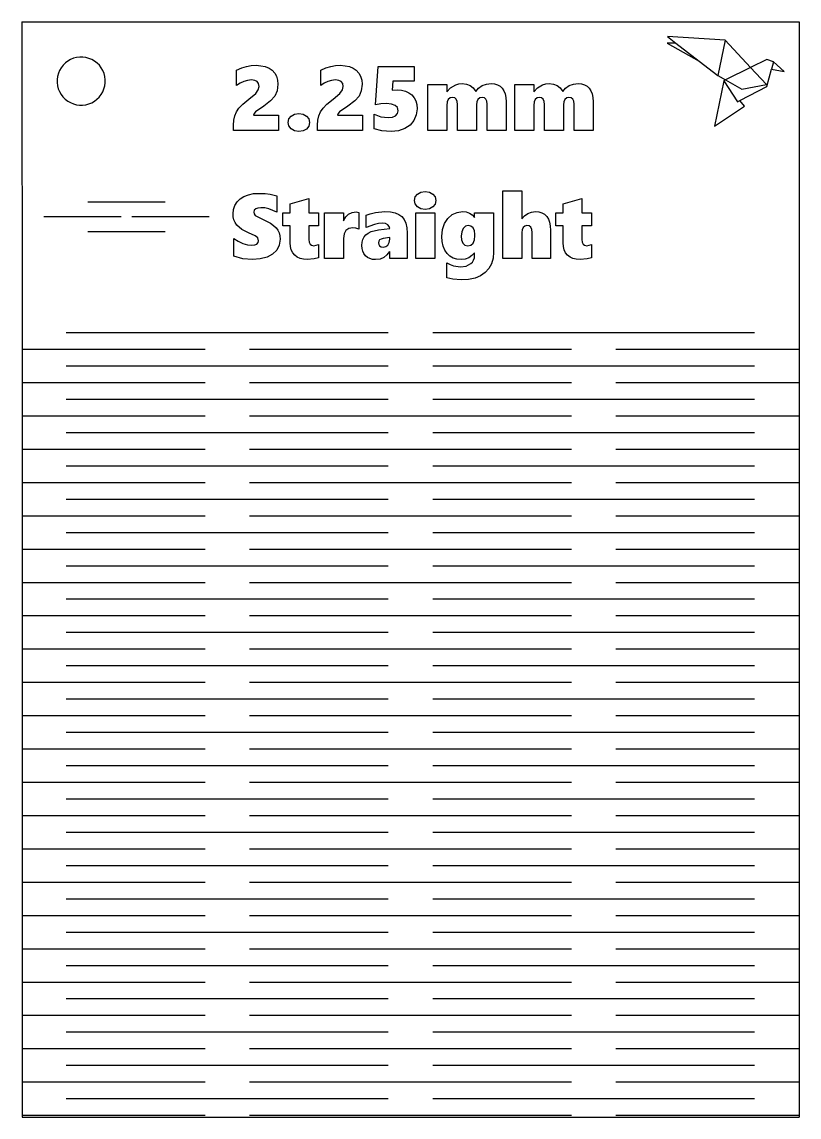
# Model space of a CAD drawing. Extents: x -223 to 223, y -314 to 314.
# Drawn here: x 4.8 to 109.7, y 6 to 154 of the extents above; entities that cross this region are included whole.
import ezdxf

# ---------------------------------------------------------------- set-up
doc = ezdxf.new("R2010")
doc.units = 0
doc.header["$MEASUREMENT"] = 0
doc.layers.get('0').update_dxf_attribs({"linetype": 'CONTINUOUS'})

msp = doc.modelspace()

# ---------------------------------------------------------------- linework, layer by layer
for p, q in [((4.78, 153.96), (109.73, 153.96)), ((4.78, 153.96), (4.81, 109.74)), ((109.73, 153.96), (109.73, 109.74)), ((91.9, 151.11), (96.24, 148.67)), ((93.09, 151.11), (91.9, 151.11)), ((99.74, 151.48), (91.96, 151.99)), ((91.96, 151.99), (93.09, 151.11)), ((93.09, 151.11), (96.24, 148.67)), ((99.74, 151.48), (98.77, 146.72)), ((103.19, 147.8), (99.74, 151.48)), ((10.35, 148.12), (10.09, 147.78)), ((10.65, 148.42), (10.35, 148.12)), ((10.99, 148.68), (10.65, 148.42)), ((11.36, 148.89), (10.99, 148.68)), ((11.75, 149.05), (11.36, 148.89)), ((12.16, 149.16), (11.75, 149.05)), ((12.59, 149.21), (12.16, 149.16)), ((13.01, 149.21), (12.59, 149.21)), ((13.43, 149.15), (13.01, 149.21)), ((13.84, 149.04), (13.43, 149.15)), ((14.23, 148.87), (13.84, 149.04)), ((14.6, 148.66), (14.23, 148.87)), ((14.94, 148.4), (14.6, 148.66)), ((15.24, 148.1), (14.94, 148.4)), ((15.49, 147.76), (15.24, 148.1)), ((35.12, 147.96), (35.75, 148.06)), ((35.75, 148.06), (36.4, 148.1)), ((36.4, 148.1), (37.06, 148.05)), ((37.06, 148.05), (37.65, 147.93)), ((46.48, 147.96), (47.11, 148.06)), ((47.11, 148.06), (47.76, 148.1)), ((47.76, 148.1), (48.42, 148.05)), ((48.42, 148.05), (49.01, 147.93)), ((96.24, 148.67), (98.77, 146.72)), ((105.37, 148.88), (103.19, 147.8)), ((106.29, 148.58), (105.37, 148.88)), ((106.29, 148.58), (106, 147.59)), ((107.7, 147.28), (106.29, 148.58)), ((9.6, 146.61), (9.54, 146.19)), ((9.71, 147.02), (9.6, 146.61)), ((9.88, 147.42), (9.71, 147.02)), ((10.09, 147.78), (9.88, 147.42)), ((15.71, 147.39), (15.49, 147.76)), ((15.87, 147), (15.71, 147.39)), ((15.98, 146.59), (15.87, 147)), ((16.03, 146.16), (15.98, 146.59)), ((33.77, 147.46), (34.47, 147.76)), ((33.77, 145.35), (33.77, 147.46)), ((34.47, 147.76), (35.12, 147.96)), ((37.65, 147.93), (38.16, 147.72)), ((38.16, 147.72), (38.58, 147.43)), ((38.58, 147.43), (38.92, 147.06)), ((38.92, 147.06), (39.16, 146.62)), ((39.16, 146.62), (39.31, 146.11)), ((45.13, 147.46), (45.83, 147.76)), ((45.13, 145.35), (45.13, 147.46)), ((45.83, 147.76), (46.48, 147.96)), ((49.01, 147.93), (49.52, 147.72)), ((49.52, 147.72), (49.94, 147.43)), ((49.94, 147.43), (50.28, 147.06)), ((50.28, 147.06), (50.52, 146.62)), ((50.52, 146.62), (50.67, 146.11)), ((52.54, 142.77), (52.87, 147.96)), ((52.87, 147.96), (57.76, 147.96)), ((57.76, 147.96), (57.76, 145.96)), ((98.77, 146.72), (99.79, 146.13)), ((103.19, 147.8), (99.79, 146.13)), ((105.35, 145.5), (103.19, 147.8)), ((105.39, 145.22), (106, 147.59)), ((106, 147.59), (107.7, 147.28)), ((9.54, 146.19), (9.54, 145.77)), ((9.54, 145.77), (9.59, 145.34)), ((9.59, 145.34), (9.7, 144.93)), ((15.86, 144.91), (15.97, 145.32)), ((15.97, 145.32), (16.03, 145.74)), ((16.03, 145.74), (16.03, 146.16)), ((34.25, 145.69), (33.77, 145.35)), ((34.74, 145.92), (34.25, 145.69)), ((35.25, 146.07), (34.74, 145.92)), ((35.77, 146.12), (35.25, 146.07)), ((36.22, 146.06), (35.77, 146.12)), ((36.55, 145.9), (36.22, 146.06)), ((36.74, 145.63), (36.55, 145.9)), ((36.7, 144.77), (36.81, 145.25)), ((36.81, 145.25), (36.74, 145.63)), ((39.36, 145.54), (39.25, 144.67)), ((39.31, 146.11), (39.36, 145.54)), ((45.61, 145.69), (45.13, 145.35)), ((46.1, 145.92), (45.61, 145.69)), ((46.61, 146.07), (46.1, 145.92)), ((47.13, 146.12), (46.61, 146.07)), ((47.58, 146.06), (47.13, 146.12)), ((47.91, 145.9), (47.58, 146.06)), ((48.1, 145.63), (47.91, 145.9)), ((48.06, 144.77), (48.17, 145.25)), ((48.17, 145.25), (48.1, 145.63)), ((50.72, 145.54), (50.61, 144.67)), ((50.67, 146.11), (50.72, 145.54)), ((54.86, 145.96), (54.78, 144.75)), ((57.76, 145.96), (54.86, 145.96)), ((59.58, 139.31), (59.58, 145.49)), ((59.58, 145.49), (62.15, 145.49)), ((62.15, 145.49), (62.15, 144.51)), ((62.18, 144.51), (62.64, 145.04)), ((62.64, 145.04), (63.36, 145.47)), ((63.36, 145.47), (63.77, 145.6)), ((63.77, 145.6), (64.22, 145.64)), ((64.22, 145.64), (64.82, 145.57)), ((64.82, 145.57), (65.33, 145.38)), ((65.33, 145.38), (65.74, 145.04)), ((65.74, 145.04), (66.08, 144.56)), ((66.46, 145.02), (66.95, 145.36)), ((66.95, 145.36), (67.52, 145.57)), ((67.52, 145.57), (68.15, 145.64)), ((68.15, 145.64), (68.61, 145.6)), ((68.61, 145.6), (69.01, 145.48)), ((69.01, 145.48), (69.36, 145.28)), ((69.36, 145.28), (69.65, 145.01)), ((71.33, 139.31), (71.33, 145.49)), ((71.33, 145.49), (73.9, 145.49)), ((73.9, 145.49), (73.9, 144.51)), ((73.92, 144.51), (74.39, 145.04)), ((74.39, 145.04), (75.1, 145.47)), ((75.1, 145.47), (75.52, 145.6)), ((75.52, 145.6), (75.97, 145.64)), ((75.97, 145.64), (76.57, 145.57)), ((76.57, 145.57), (77.07, 145.38)), ((77.07, 145.38), (77.49, 145.04)), ((77.49, 145.04), (77.82, 144.56)), ((78.2, 145.02), (78.69, 145.36)), ((78.69, 145.36), (79.27, 145.57)), ((79.27, 145.57), (79.9, 145.64)), ((79.9, 145.64), (80.36, 145.6)), ((80.36, 145.6), (80.76, 145.48)), ((80.76, 145.48), (81.1, 145.28)), ((81.1, 145.28), (81.39, 145.01)), ((99.56, 146.01), (98.29, 139.86)), ((99.79, 146.13), (99.56, 146.01)), ((99.56, 146.01), (101.43, 143.17)), ((99.79, 146.13), (102, 144.86)), ((101.8, 143.4), (105.39, 145.22)), ((102, 144.86), (105.35, 145.5)), ((9.7, 144.93), (9.86, 144.54)), ((9.86, 144.54), (10.07, 144.17)), ((10.07, 144.17), (10.33, 143.83)), ((10.33, 143.83), (10.63, 143.53)), ((14.92, 143.51), (15.22, 143.81)), ((15.22, 143.81), (15.48, 144.15)), ((15.48, 144.15), (15.69, 144.51)), ((15.69, 144.51), (15.86, 144.91)), ((35.44, 143.53), (36.36, 144.31)), ((36.36, 144.31), (36.7, 144.77)), ((38.95, 143.95), (38.37, 143.28)), ((39.25, 144.67), (38.95, 143.95)), ((46.8, 143.53), (47.72, 144.31)), ((47.72, 144.31), (48.06, 144.77)), ((50.31, 143.95), (49.73, 143.28)), ((50.61, 144.67), (50.31, 143.95)), ((54.78, 144.75), (55.44, 144.78)), ((55.44, 144.78), (56.04, 144.74)), ((56.04, 144.74), (56.57, 144.61)), ((56.57, 144.61), (57.03, 144.4)), ((57.03, 144.4), (57.42, 144.1)), ((57.42, 144.1), (57.74, 143.72)), ((57.74, 143.72), (57.96, 143.29)), ((62.6, 143.69), (62.35, 143.48)), ((62.94, 143.76), (62.6, 143.69)), ((63.23, 143.7), (62.94, 143.76)), ((63.43, 143.52), (63.23, 143.7)), ((66.08, 144.56), (66.46, 145.02)), ((66.6, 143.69), (66.36, 143.49)), ((66.92, 143.76), (66.6, 143.69)), ((67.23, 143.7), (66.92, 143.76)), ((67.44, 143.54), (67.23, 143.7)), ((69.65, 145.01), (69.87, 144.65)), ((69.87, 144.65), (70.03, 144.23)), ((70.03, 144.23), (70.13, 143.74)), ((70.13, 143.74), (70.16, 143.18)), ((74.35, 143.69), (74.1, 143.48)), ((74.69, 143.76), (74.35, 143.69)), ((74.97, 143.7), (74.69, 143.76)), ((75.18, 143.52), (74.97, 143.7)), ((77.82, 144.56), (78.2, 145.02)), ((78.35, 143.69), (78.11, 143.49)), ((78.66, 143.76), (78.35, 143.69)), ((78.97, 143.7), (78.66, 143.76)), ((79.19, 143.54), (78.97, 143.7)), ((81.39, 145.01), (81.62, 144.65)), ((81.62, 144.65), (81.78, 144.23)), ((81.78, 144.23), (81.88, 143.74)), ((81.88, 143.74), (81.91, 143.18)), ((10.63, 143.53), (10.97, 143.27)), ((10.97, 143.27), (11.33, 143.06)), ((11.33, 143.06), (11.73, 142.89)), ((11.73, 142.89), (12.14, 142.78)), ((12.14, 142.78), (12.56, 142.72)), ((12.56, 142.72), (12.98, 142.72)), ((12.98, 142.72), (13.4, 142.77)), ((13.4, 142.77), (13.82, 142.88)), ((13.82, 142.88), (14.21, 143.04)), ((14.21, 143.04), (14.58, 143.25)), ((14.58, 143.25), (14.92, 143.51)), ((33.75, 141.81), (34.09, 142.3)), ((34.09, 142.3), (34.62, 142.85)), ((34.62, 142.85), (35.44, 143.53)), ((37.45, 142.59), (36.33, 141.8)), ((38.37, 143.28), (37.45, 142.59)), ((45.11, 141.81), (45.45, 142.3)), ((45.45, 142.3), (45.98, 142.85)), ((45.98, 142.85), (46.8, 143.53)), ((48.81, 142.59), (47.69, 141.8)), ((49.73, 143.28), (48.81, 142.59)), ((53.25, 142.88), (52.54, 142.77)), ((54.01, 142.92), (53.25, 142.88)), ((54.7, 142.86), (54.01, 142.92)), ((55.2, 142.68), (54.7, 142.86)), ((55.49, 142.38), (55.2, 142.68)), ((55.59, 141.96), (55.49, 142.38)), ((57.96, 143.29), (58.1, 142.79)), ((58.14, 142.23), (58.04, 141.39)), ((58.1, 142.79), (58.14, 142.23)), ((62.2, 143.15), (62.15, 142.69)), ((62.15, 142.69), (62.15, 139.31)), ((62.35, 143.48), (62.2, 143.15)), ((63.55, 143.22), (63.43, 143.52)), ((63.59, 142.81), (63.55, 143.22)), ((63.59, 139.31), (63.59, 142.81)), ((66.21, 143.17), (66.16, 142.74)), ((66.16, 142.74), (66.16, 139.31)), ((66.36, 143.49), (66.21, 143.17)), ((67.56, 143.26), (67.44, 143.54)), ((67.6, 142.87), (67.56, 143.26)), ((67.6, 139.31), (67.6, 142.87)), ((70.16, 143.18), (70.16, 139.31)), ((73.95, 143.15), (73.9, 142.69)), ((73.9, 142.69), (73.9, 139.31)), ((74.1, 143.48), (73.95, 143.15)), ((75.3, 143.22), (75.18, 143.52)), ((75.34, 142.81), (75.3, 143.22)), ((75.34, 139.31), (75.34, 142.81)), ((77.96, 143.17), (77.91, 142.74)), ((77.91, 142.74), (77.91, 139.31)), ((78.11, 143.49), (77.96, 143.17)), ((79.31, 143.26), (79.19, 143.54)), ((79.35, 142.87), (79.31, 143.26)), ((79.35, 139.31), (79.35, 142.87)), ((81.91, 143.18), (81.91, 139.31)), ((98.29, 139.86), (102.38, 142.56)), ((101.43, 143.17), (101.73, 143.36)), ((101.73, 143.36), (101.8, 143.4)), ((102.38, 142.56), (101.73, 143.36)), ((33.34, 140), (33.38, 140.69)), ((33.38, 140.69), (33.52, 141.28)), ((33.52, 141.28), (33.75, 141.81)), ((36.13, 141.57), (36.05, 141.37)), ((36.05, 141.37), (39.43, 141.37)), ((36.33, 141.8), (36.13, 141.57)), ((39.43, 141.37), (39.43, 139.31)), ((40.74, 140.38), (40.84, 140.86)), ((40.84, 140.86), (41.13, 141.24)), ((41.13, 141.24), (41.59, 141.49)), ((41.59, 141.49), (42.18, 141.57)), ((42.18, 141.57), (42.76, 141.49)), ((42.76, 141.49), (43.22, 141.24)), ((43.22, 141.24), (43.51, 140.86)), ((43.51, 140.86), (43.61, 140.38)), ((44.7, 140), (44.74, 140.69)), ((44.74, 140.69), (44.88, 141.28)), ((44.88, 141.28), (45.11, 141.81)), ((47.49, 141.57), (47.41, 141.37)), ((47.41, 141.37), (50.79, 141.37)), ((47.69, 141.8), (47.49, 141.57)), ((50.79, 141.37), (50.79, 139.31)), ((52.33, 139.52), (52.33, 141.52)), ((52.33, 141.52), (53.26, 141.16)), ((53.26, 141.16), (54.25, 141.04)), ((54.25, 141.04), (54.83, 141.1)), ((54.83, 141.1), (55.25, 141.28)), ((55.25, 141.28), (55.51, 141.57)), ((55.51, 141.57), (55.59, 141.96)), ((57.72, 140.64), (57.21, 140.02)), ((58.04, 141.39), (57.72, 140.64)), ((33.34, 139.31), (33.34, 140)), ((39.43, 139.31), (33.34, 139.31)), ((40.84, 139.9), (40.74, 140.38)), ((41.14, 139.51), (40.84, 139.9)), ((41.59, 139.24), (41.14, 139.51)), ((42.16, 139.16), (41.59, 139.24)), ((42.76, 139.24), (42.16, 139.16)), ((43.22, 139.49), (42.76, 139.24)), ((43.51, 139.89), (43.22, 139.49)), ((43.61, 140.38), (43.51, 139.89)), ((44.7, 139.31), (44.7, 140)), ((50.79, 139.31), (44.7, 139.31)), ((53.4, 139.26), (52.33, 139.52)), ((54.65, 139.16), (53.4, 139.26)), ((55.65, 139.25), (54.65, 139.16)), ((56.51, 139.55), (55.65, 139.25)), ((57.21, 140.02), (56.51, 139.55)), ((62.15, 139.31), (59.58, 139.31)), ((66.16, 139.31), (63.59, 139.31)), ((70.16, 139.31), (67.6, 139.31)), ((73.9, 139.31), (71.33, 139.31)), ((77.91, 139.31), (75.34, 139.31)), ((81.91, 139.31), (79.35, 139.31)), ((34.24, 130.05), (34.76, 130.38)), ((34.76, 130.38), (35.36, 130.61)), ((35.36, 130.61), (36.04, 130.76)), ((36.04, 130.76), (36.8, 130.8)), ((36.8, 130.8), (37.64, 130.77)), ((37.64, 130.77), (38.33, 130.68)), ((38.33, 130.68), (39.2, 130.47)), ((39.2, 130.47), (39.2, 128.27)), ((57.81, 129.85), (57.91, 130.33)), ((57.91, 130.33), (58.2, 130.71)), ((58.2, 130.71), (58.66, 130.96)), ((58.66, 130.96), (59.24, 131.04)), ((59.24, 131.04), (59.83, 130.96)), ((59.83, 130.96), (60.29, 130.71)), ((60.29, 130.71), (60.58, 130.33)), ((60.58, 130.33), (60.68, 129.85)), ((69.71, 122), (69.71, 131.15)), ((69.71, 131.15), (72.28, 131.15)), ((72.28, 131.15), (72.28, 127.34)), ((13.69, 129.65), (24.12, 129.65)), ((33.35, 128.64), (33.53, 129.17)), ((33.53, 129.17), (33.83, 129.64)), ((33.83, 129.64), (34.24, 130.05)), ((36.66, 128.82), (36.35, 128.7)), ((37.05, 128.86), (36.66, 128.82)), ((37.58, 128.83), (37.05, 128.86)), ((38.12, 128.72), (37.58, 128.83)), ((41.01, 129.4), (43.54, 130.1)), ((41.01, 128.18), (41.01, 129.4)), ((43.54, 130.1), (43.54, 128.18)), ((57.91, 129.37), (57.81, 129.85)), ((58.22, 128.98), (57.91, 129.37)), ((58.67, 128.72), (58.22, 128.98)), ((60.29, 128.97), (59.83, 128.71)), ((60.58, 129.36), (60.29, 128.97)), ((60.68, 129.85), (60.58, 129.36)), ((77.87, 129.4), (80.4, 130.1)), ((77.87, 128.18), (77.87, 129.4)), ((80.4, 130.1), (80.4, 128.18)), ((7.75, 127.65), (18.19, 127.65)), ((19.63, 127.65), (30.06, 127.65)), ((33.29, 128.04), (33.35, 128.64)), ((33.32, 127.61), (33.29, 128.04)), ((33.42, 127.21), (33.32, 127.61)), ((36.15, 128.51), (36.08, 128.26)), ((36.08, 128.26), (36.14, 128.01)), ((36.14, 128.01), (36.3, 127.81)), ((36.35, 128.7), (36.15, 128.51)), ((36.3, 127.81), (37.19, 127.34)), ((37.19, 127.34), (38.34, 126.77)), ((39.2, 128.27), (38.12, 128.72)), ((40.04, 126.4), (40.04, 128.18)), ((40.04, 128.18), (41.01, 128.18)), ((43.54, 128.18), (44.83, 128.18)), ((44.83, 128.18), (44.83, 126.4)), ((45.63, 122), (45.63, 128.18)), ((45.63, 128.18), (48.2, 128.18)), ((48.2, 128.18), (48.2, 127.1)), ((48.23, 127.1), (48.51, 127.61)), ((48.51, 127.61), (48.9, 127.99)), ((48.9, 127.99), (49.37, 128.22)), ((49.37, 128.22), (49.91, 128.29)), ((49.91, 128.29), (50.28, 128.22)), ((50.28, 128.22), (50.28, 125.98)), ((51.26, 127.84), (51.82, 128.04)), ((51.26, 126.17), (51.26, 127.84)), ((51.82, 128.04), (52.51, 128.19)), ((52.51, 128.19), (53.81, 128.33)), ((53.81, 128.33), (54.54, 128.29)), ((54.54, 128.29), (55.17, 128.17)), ((55.17, 128.17), (55.68, 127.95)), ((55.68, 127.95), (56.09, 127.66)), ((56.09, 127.66), (56.4, 127.27)), ((56.4, 127.27), (56.62, 126.76)), ((57.96, 122), (57.96, 128.18)), ((57.96, 128.18), (60.53, 128.18)), ((59.24, 128.63), (58.67, 128.72)), ((59.83, 128.71), (59.24, 128.63)), ((60.53, 128.18), (60.53, 122)), ((61.86, 126.74), (62.29, 127.42)), ((62.29, 127.42), (62.87, 127.92)), ((62.87, 127.92), (63.55, 128.23)), ((63.55, 128.23), (64.29, 128.33)), ((64.29, 128.33), (64.79, 128.28)), ((64.79, 128.28), (65.22, 128.14)), ((65.22, 128.14), (65.59, 127.89)), ((65.59, 127.89), (65.88, 127.54)), ((65.91, 127.54), (65.91, 128.18)), ((65.91, 128.18), (68.47, 128.18)), ((68.47, 128.18), (68.47, 122.86)), ((72.3, 127.34), (72.67, 127.77)), ((72.67, 127.77), (73.11, 128.08)), ((73.11, 128.08), (73.6, 128.27)), ((73.6, 128.27), (74.12, 128.33)), ((74.12, 128.33), (74.6, 128.29)), ((74.6, 128.29), (75.01, 128.17)), ((75.01, 128.17), (75.36, 127.97)), ((75.36, 127.97), (75.65, 127.69)), ((75.65, 127.69), (75.88, 127.33)), ((75.88, 127.33), (76.05, 126.9)), ((76.89, 126.4), (76.89, 128.18)), ((76.89, 128.18), (77.87, 128.18)), ((80.4, 128.18), (81.69, 128.18)), ((81.69, 128.18), (81.69, 126.4)), ((33.58, 126.84), (33.42, 127.21)), ((33.81, 126.5), (33.58, 126.84)), ((34.46, 125.91), (33.81, 126.5)), ((35.38, 125.45), (34.46, 125.91)), ((38.34, 126.77), (38.77, 126.47)), ((38.77, 126.47), (39.1, 126.15)), ((39.1, 126.15), (39.34, 125.82)), ((39.34, 125.82), (39.52, 125.45)), ((41.01, 126.4), (40.04, 126.4)), ((41.01, 124.13), (41.01, 126.4)), ((44.83, 126.4), (43.54, 126.4)), ((43.54, 126.4), (43.54, 124.55)), ((48.52, 125.79), (48.28, 125.33)), ((48.92, 126.06), (48.52, 125.79)), ((49.48, 126.15), (48.92, 126.06)), ((49.89, 126.1), (49.48, 126.15)), ((50.28, 125.98), (49.89, 126.1)), ((52.38, 126.61), (51.26, 126.17)), ((51.94, 125.63), (52.92, 125.87)), ((52.92, 126.72), (52.38, 126.61)), ((53.45, 126.76), (52.92, 126.72)), ((52.92, 125.87), (54.45, 126.07)), ((53.86, 126.71), (53.45, 126.76)), ((54.18, 126.56), (53.86, 126.71)), ((54.38, 126.34), (54.18, 126.56)), ((54.45, 126.07), (54.38, 126.34)), ((56.62, 126.76), (56.76, 126.14)), ((56.76, 126.14), (56.8, 125.41)), ((61.5, 124.97), (61.59, 125.91)), ((61.59, 125.91), (61.86, 126.74)), ((64.36, 126.06), (64.17, 125.61)), ((64.67, 126.35), (64.36, 126.06)), ((65.06, 126.45), (64.67, 126.35)), ((65.42, 126.37), (65.06, 126.45)), ((65.71, 126.13), (65.42, 126.37)), ((65.89, 125.75), (65.71, 126.13)), ((72.32, 125.89), (72.28, 125.51)), ((72.46, 126.19), (72.32, 125.89)), ((72.68, 126.38), (72.46, 126.19)), ((72.98, 126.45), (72.68, 126.38)), ((73.29, 126.39), (72.98, 126.45)), ((73.51, 126.22), (73.29, 126.39)), ((73.65, 125.93), (73.51, 126.22)), ((73.69, 125.53), (73.65, 125.93)), ((76.05, 126.9), (76.14, 126.39)), ((76.14, 126.39), (76.18, 125.8)), ((76.18, 125.8), (76.18, 122)), ((77.87, 126.4), (76.89, 126.4)), ((77.87, 124.13), (77.87, 126.4)), ((81.69, 126.4), (80.4, 126.4)), ((80.4, 126.4), (80.4, 124.55)), ((13.69, 125.65), (24.12, 125.65)), ((33.41, 122.31), (33.41, 124.68)), ((33.41, 124.68), (33.98, 124.32)), ((33.98, 124.32), (34.61, 124.04)), ((36.26, 125.07), (35.38, 125.45)), ((36.62, 124.77), (36.26, 125.07)), ((36.74, 124.4), (36.62, 124.77)), ((36.68, 124.14), (36.74, 124.4)), ((39.52, 125.45), (39.62, 125.05)), ((39.66, 124.62), (39.54, 123.81)), ((39.62, 125.05), (39.66, 124.62)), ((43.54, 124.55), (43.58, 124.19)), ((48.28, 125.33), (48.2, 124.68)), ((48.2, 124.68), (48.2, 122)), ((50.71, 124.19), (50.82, 124.57)), ((50.82, 124.57), (50.99, 124.91)), ((50.99, 124.91), (51.24, 125.2)), ((51.24, 125.2), (51.55, 125.44)), ((51.55, 125.44), (51.94, 125.63)), ((52.97, 124.33), (52.93, 124.1)), ((53.09, 124.51), (52.97, 124.33)), ((53.3, 124.63), (53.09, 124.51)), ((53.58, 124.71), (53.3, 124.63)), ((54.45, 124.83), (53.58, 124.71)), ((54.39, 124.17), (54.45, 124.6)), ((54.45, 124.6), (54.45, 124.83)), ((56.8, 125.41), (56.8, 122)), ((61.54, 124.28), (61.5, 124.97)), ((64.17, 125.61), (64.1, 125.03)), ((64.1, 125.03), (64.16, 124.5)), ((64.16, 124.5), (64.32, 124.08)), ((65.7, 124.09), (65.89, 124.51)), ((65.95, 125.27), (65.89, 125.75)), ((65.89, 124.51), (65.95, 125.06)), ((65.95, 125.06), (65.95, 125.27)), ((72.28, 125.51), (72.28, 122)), ((73.69, 122), (73.69, 125.53)), ((80.4, 124.55), (80.44, 124.19)), ((34.61, 124.04), (35.25, 123.86)), ((35.25, 123.86), (35.84, 123.79)), ((35.84, 123.79), (36.22, 123.83)), ((36.22, 123.83), (36.5, 123.95)), ((36.5, 123.95), (36.68, 124.14)), ((39.2, 123.12), (38.64, 122.56)), ((39.54, 123.81), (39.2, 123.12)), ((41.05, 123.61), (41.01, 124.13)), ((41.16, 123.16), (41.05, 123.61)), ((41.35, 122.77), (41.16, 123.16)), ((43.58, 124.19), (43.71, 123.94)), ((43.71, 123.94), (43.91, 123.78)), ((43.91, 123.78), (44.19, 123.73)), ((44.19, 123.73), (44.83, 123.87)), ((44.83, 123.87), (44.83, 122.09)), ((50.68, 123.76), (50.71, 124.19)), ((50.71, 123.35), (50.68, 123.76)), ((50.8, 122.98), (50.71, 123.35)), ((50.96, 122.65), (50.8, 122.98)), ((52.93, 124.1), (52.97, 123.87)), ((52.97, 123.87), (53.09, 123.69)), ((53.09, 123.69), (53.28, 123.56)), ((53.28, 123.56), (53.55, 123.52)), ((53.55, 123.52), (53.91, 123.6)), ((53.91, 123.6), (54.2, 123.82)), ((54.43, 122.94), (54.08, 122.47)), ((54.2, 123.82), (54.39, 124.17)), ((54.45, 122), (54.45, 122.94)), ((61.67, 123.67), (61.54, 124.28)), ((61.89, 123.14), (61.67, 123.67)), ((62.19, 122.68), (61.89, 123.14)), ((64.32, 124.08), (64.6, 123.82)), ((64.6, 123.82), (65.01, 123.73)), ((65.01, 123.73), (65.4, 123.82)), ((65.4, 123.82), (65.7, 124.09)), ((68.47, 122.86), (68.4, 122.02)), ((77.9, 123.61), (77.87, 124.13)), ((78.02, 123.16), (77.9, 123.61)), ((78.21, 122.77), (78.02, 123.16)), ((80.44, 124.19), (80.56, 123.94)), ((80.56, 123.94), (80.77, 123.78)), ((80.77, 123.78), (81.05, 123.73)), ((81.05, 123.73), (81.69, 123.87)), ((81.69, 123.87), (81.69, 122.09)), ((34.6, 121.97), (33.41, 122.31)), ((35.9, 121.85), (34.6, 121.97)), ((36.98, 121.93), (35.9, 121.85)), ((37.9, 122.16), (36.98, 121.93)), ((38.64, 122.56), (37.9, 122.16)), ((41.62, 122.44), (41.35, 122.77)), ((41.95, 122.18), (41.62, 122.44)), ((42.34, 122), (41.95, 122.18)), ((42.79, 121.89), (42.34, 122)), ((43.3, 121.85), (42.79, 121.89)), ((44.26, 121.93), (43.3, 121.85)), ((44.83, 122.09), (44.26, 121.93)), ((48.2, 122), (45.63, 122)), ((51.17, 122.37), (50.96, 122.65)), ((51.45, 122.14), (51.17, 122.37)), ((51.76, 121.98), (51.45, 122.14)), ((52.13, 121.88), (51.76, 121.98)), ((52.54, 121.85), (52.13, 121.88)), ((53.14, 121.92), (52.54, 121.85)), ((53.65, 122.12), (53.14, 121.92)), ((54.08, 122.47), (53.65, 122.12)), ((56.8, 122), (54.45, 122)), ((60.53, 122), (57.96, 122)), ((62.18, 119.39), (62.18, 121.41)), ((62.18, 121.41), (62.6, 121.19)), ((62.57, 122.32), (62.19, 122.68)), ((63.01, 122.06), (62.57, 122.32)), ((63.51, 121.9), (63.01, 122.06)), ((64.08, 121.85), (63.51, 121.9)), ((64.62, 121.91), (64.08, 121.85)), ((65.12, 122.1), (64.62, 121.91)), ((65.55, 122.4), (65.12, 122.1)), ((65.39, 121.3), (65.62, 121.52)), ((65.88, 122.78), (65.55, 122.4)), ((65.62, 121.52), (65.78, 121.78)), ((65.78, 121.78), (65.88, 122.07)), ((65.88, 122.07), (65.91, 122.4)), ((65.91, 122.4), (65.91, 122.78)), ((68.4, 122.02), (68.19, 121.28)), ((72.28, 122), (69.71, 122)), ((76.18, 122), (73.69, 122)), ((78.47, 122.44), (78.21, 122.77)), ((78.81, 122.18), (78.47, 122.44)), ((79.2, 122), (78.81, 122.18)), ((79.65, 121.89), (79.2, 122)), ((80.15, 121.85), (79.65, 121.89)), ((81.11, 121.93), (80.15, 121.85)), ((81.69, 122.09), (81.11, 121.93)), ((62.6, 121.19), (63.08, 121.02)), ((63.08, 121.02), (64.01, 120.88)), ((64.01, 120.88), (64.78, 120.98)), ((64.78, 120.98), (65.39, 121.3)), ((67.35, 120.09), (66.72, 119.66)), ((67.84, 120.64), (67.35, 120.09)), ((68.19, 121.28), (67.84, 120.64)), ((62.96, 119.19), (62.18, 119.39)), ((64.08, 119.1), (62.96, 119.19)), ((65.09, 119.16), (64.08, 119.1)), ((65.97, 119.35), (65.09, 119.16)), ((66.72, 119.66), (65.97, 119.35)), ((10.78, 111.99), (54.26, 111.99)), ((60.26, 111.99), (103.73, 111.99)), ((4.81, 109.74), (29.52, 109.74)), ((4.81, 109.74), (4.81, 105.24)), ((35.52, 109.74), (78.99, 109.74)), ((84.99, 109.74), (109.73, 109.74)), ((109.73, 109.74), (109.73, 105.24)), ((10.78, 107.49), (54.26, 107.49)), ((60.26, 107.49), (103.73, 107.49)), ((4.81, 105.24), (29.52, 105.24)), ((4.81, 105.24), (4.81, 100.74)), ((35.52, 105.24), (78.99, 105.24)), ((84.99, 105.24), (109.73, 105.24)), ((109.73, 105.24), (109.73, 100.74)), ((10.78, 102.99), (54.26, 102.99)), ((60.26, 102.99), (103.73, 102.99)), ((4.81, 100.74), (29.52, 100.74)), ((4.81, 100.74), (4.81, 96.24)), ((35.52, 100.74), (78.99, 100.74)), ((84.99, 100.74), (109.73, 100.74)), ((109.73, 100.74), (109.73, 96.24)), ((10.78, 98.49), (54.26, 98.49)), ((60.26, 98.49), (103.73, 98.49)), ((4.81, 96.24), (29.52, 96.24)), ((4.81, 96.24), (4.81, 91.74)), ((35.52, 96.24), (78.99, 96.24)), ((84.99, 96.24), (109.73, 96.24)), ((109.73, 96.24), (109.73, 91.74)), ((10.78, 93.99), (54.26, 93.99)), ((60.26, 93.99), (103.73, 93.99)), ((4.81, 91.74), (29.52, 91.74)), ((4.81, 91.74), (4.81, 87.24)), ((35.52, 91.74), (78.99, 91.74)), ((84.99, 91.74), (109.73, 91.74)), ((109.73, 91.74), (109.73, 87.24)), ((10.78, 89.49), (54.26, 89.49)), ((60.26, 89.49), (103.73, 89.49)), ((4.81, 87.24), (29.52, 87.24)), ((4.81, 87.24), (4.81, 82.74)), ((35.52, 87.24), (78.99, 87.24)), ((84.99, 87.24), (109.73, 87.24)), ((109.73, 87.24), (109.73, 82.74)), ((10.78, 84.99), (54.26, 84.99)), ((60.26, 84.99), (103.73, 84.99)), ((4.81, 82.74), (29.52, 82.74)), ((4.81, 82.74), (4.81, 78.24)), ((35.52, 82.74), (78.99, 82.74)), ((84.99, 82.74), (109.73, 82.74)), ((109.73, 82.74), (109.73, 78.24)), ((10.78, 80.49), (54.26, 80.49)), ((60.26, 80.49), (103.73, 80.49)), ((4.81, 78.24), (29.52, 78.24)), ((4.81, 78.24), (4.81, 73.74)), ((35.52, 78.24), (78.99, 78.24)), ((84.99, 78.24), (109.73, 78.24)), ((109.73, 78.24), (109.73, 73.74)), ((10.78, 75.99), (54.26, 75.99)), ((60.26, 75.99), (103.73, 75.99)), ((4.81, 73.74), (29.52, 73.74)), ((4.81, 73.74), (4.81, 69.24)), ((35.52, 73.74), (78.99, 73.74)), ((84.99, 73.74), (109.73, 73.74)), ((109.73, 73.74), (109.73, 69.24)), ((10.78, 71.49), (54.26, 71.49)), ((60.26, 71.49), (103.73, 71.49)), ((4.81, 69.24), (29.52, 69.24)), ((4.81, 69.24), (4.81, 64.74)), ((35.52, 69.24), (78.99, 69.24)), ((84.99, 69.24), (109.73, 69.24)), ((109.73, 69.24), (109.73, 64.74)), ((10.78, 66.99), (54.26, 66.99)), ((60.26, 66.99), (103.73, 66.99)), ((4.81, 64.74), (29.52, 64.74)), ((4.81, 64.74), (4.81, 60.24)), ((35.52, 64.74), (78.99, 64.74)), ((84.99, 64.74), (109.73, 64.74)), ((109.73, 64.74), (109.73, 60.24)), ((10.78, 62.49), (54.26, 62.49)), ((60.26, 62.49), (103.73, 62.49)), ((4.81, 60.24), (29.52, 60.24)), ((4.81, 60.24), (4.81, 55.74)), ((35.52, 60.24), (78.99, 60.24)), ((84.99, 60.24), (109.73, 60.24)), ((109.73, 60.24), (109.73, 55.74)), ((10.78, 57.99), (54.26, 57.99)), ((60.26, 57.99), (103.73, 57.99)), ((4.81, 55.74), (29.52, 55.74)), ((4.81, 55.74), (4.81, 51.24)), ((35.52, 55.74), (78.99, 55.74)), ((84.99, 55.74), (109.73, 55.74)), ((109.73, 55.74), (109.73, 51.24)), ((10.78, 53.49), (54.26, 53.49)), ((60.26, 53.49), (103.73, 53.49)), ((4.81, 51.24), (29.52, 51.24)), ((4.81, 51.24), (4.81, 46.74)), ((35.52, 51.24), (78.99, 51.24)), ((84.99, 51.24), (109.73, 51.24)), ((109.73, 51.24), (109.73, 46.74)), ((10.78, 48.99), (54.26, 48.99)), ((60.26, 48.99), (103.73, 48.99)), ((4.81, 46.74), (29.52, 46.74)), ((4.81, 46.74), (4.81, 42.24)), ((35.52, 46.74), (78.99, 46.74)), ((84.99, 46.74), (109.73, 46.74)), ((109.73, 46.74), (109.73, 42.24)), ((10.78, 44.49), (54.26, 44.49)), ((60.26, 44.49), (103.73, 44.49)), ((4.81, 42.24), (29.52, 42.24)), ((4.81, 42.24), (4.81, 37.74)), ((35.52, 42.24), (78.99, 42.24)), ((84.99, 42.24), (109.73, 42.24)), ((109.73, 42.24), (109.73, 37.74)), ((10.78, 39.99), (54.26, 39.99)), ((60.26, 39.99), (103.73, 39.99)), ((4.81, 37.74), (29.52, 37.74)), ((4.81, 37.74), (4.81, 33.24)), ((35.52, 37.74), (78.99, 37.74)), ((84.99, 37.74), (109.73, 37.74)), ((109.73, 37.74), (109.73, 33.24)), ((10.78, 35.49), (54.26, 35.49)), ((60.26, 35.49), (103.73, 35.49)), ((4.81, 33.24), (29.52, 33.24)), ((4.81, 33.24), (4.81, 28.74)), ((35.52, 33.24), (78.99, 33.24)), ((84.99, 33.24), (109.73, 33.24)), ((109.73, 33.24), (109.73, 28.74)), ((10.78, 30.99), (54.26, 30.99)), ((60.26, 30.99), (103.73, 30.99)), ((4.81, 28.74), (29.52, 28.74)), ((4.81, 28.74), (4.81, 24.24)), ((35.52, 28.74), (78.99, 28.74)), ((84.99, 28.74), (109.73, 28.74)), ((109.73, 28.74), (109.73, 24.24)), ((10.78, 26.49), (54.26, 26.49)), ((60.26, 26.49), (103.73, 26.49)), ((4.81, 24.24), (29.52, 24.24)), ((4.81, 24.24), (4.81, 19.74)), ((35.52, 24.24), (78.99, 24.24)), ((84.99, 24.24), (109.73, 24.24)), ((109.73, 24.24), (109.73, 19.74)), ((10.78, 21.99), (54.26, 21.99)), ((60.26, 21.99), (103.73, 21.99)), ((4.81, 19.74), (29.52, 19.74)), ((4.81, 19.74), (4.81, 15.24)), ((35.52, 19.74), (78.99, 19.74)), ((84.99, 19.74), (109.73, 19.74)), ((109.73, 19.74), (109.73, 15.24)), ((10.78, 17.49), (54.26, 17.49)), ((60.26, 17.49), (103.73, 17.49)), ((4.81, 15.24), (29.52, 15.24)), ((4.81, 15.24), (4.81, 10.74)), ((35.52, 15.24), (78.99, 15.24)), ((84.99, 15.24), (109.73, 15.24)), ((109.73, 15.24), (109.73, 10.74)), ((10.78, 12.99), (54.26, 12.99)), ((60.26, 12.99), (103.73, 12.99)), ((4.81, 10.74), (29.52, 10.74)), ((4.81, 10.74), (4.81, 6.24)), ((35.52, 10.74), (78.99, 10.74)), ((84.99, 10.74), (109.73, 10.74)), ((109.73, 10.74), (109.73, 6.24)), ((10.78, 8.49), (54.26, 8.49)), ((60.26, 8.49), (103.73, 8.49)), ((4.81, 6.24), (29.52, 6.24)), ((4.81, 6.24), (4.81, 5.99)), ((4.81, 5.99), (29.52, 5.99)), ((29.52, 5.99), (35.52, 5.99)), ((35.52, 6.24), (78.99, 6.24)), ((35.52, 5.99), (78.99, 5.99)), ((78.99, 5.99), (84.99, 5.99)), ((84.99, 6.24), (109.73, 6.24)), ((84.99, 5.99), (109.73, 5.99)), ((109.73, 6.24), (109.73, 5.99))]:
    msp.add_line(p, q)

doc.saveas('drawing.dxf')
